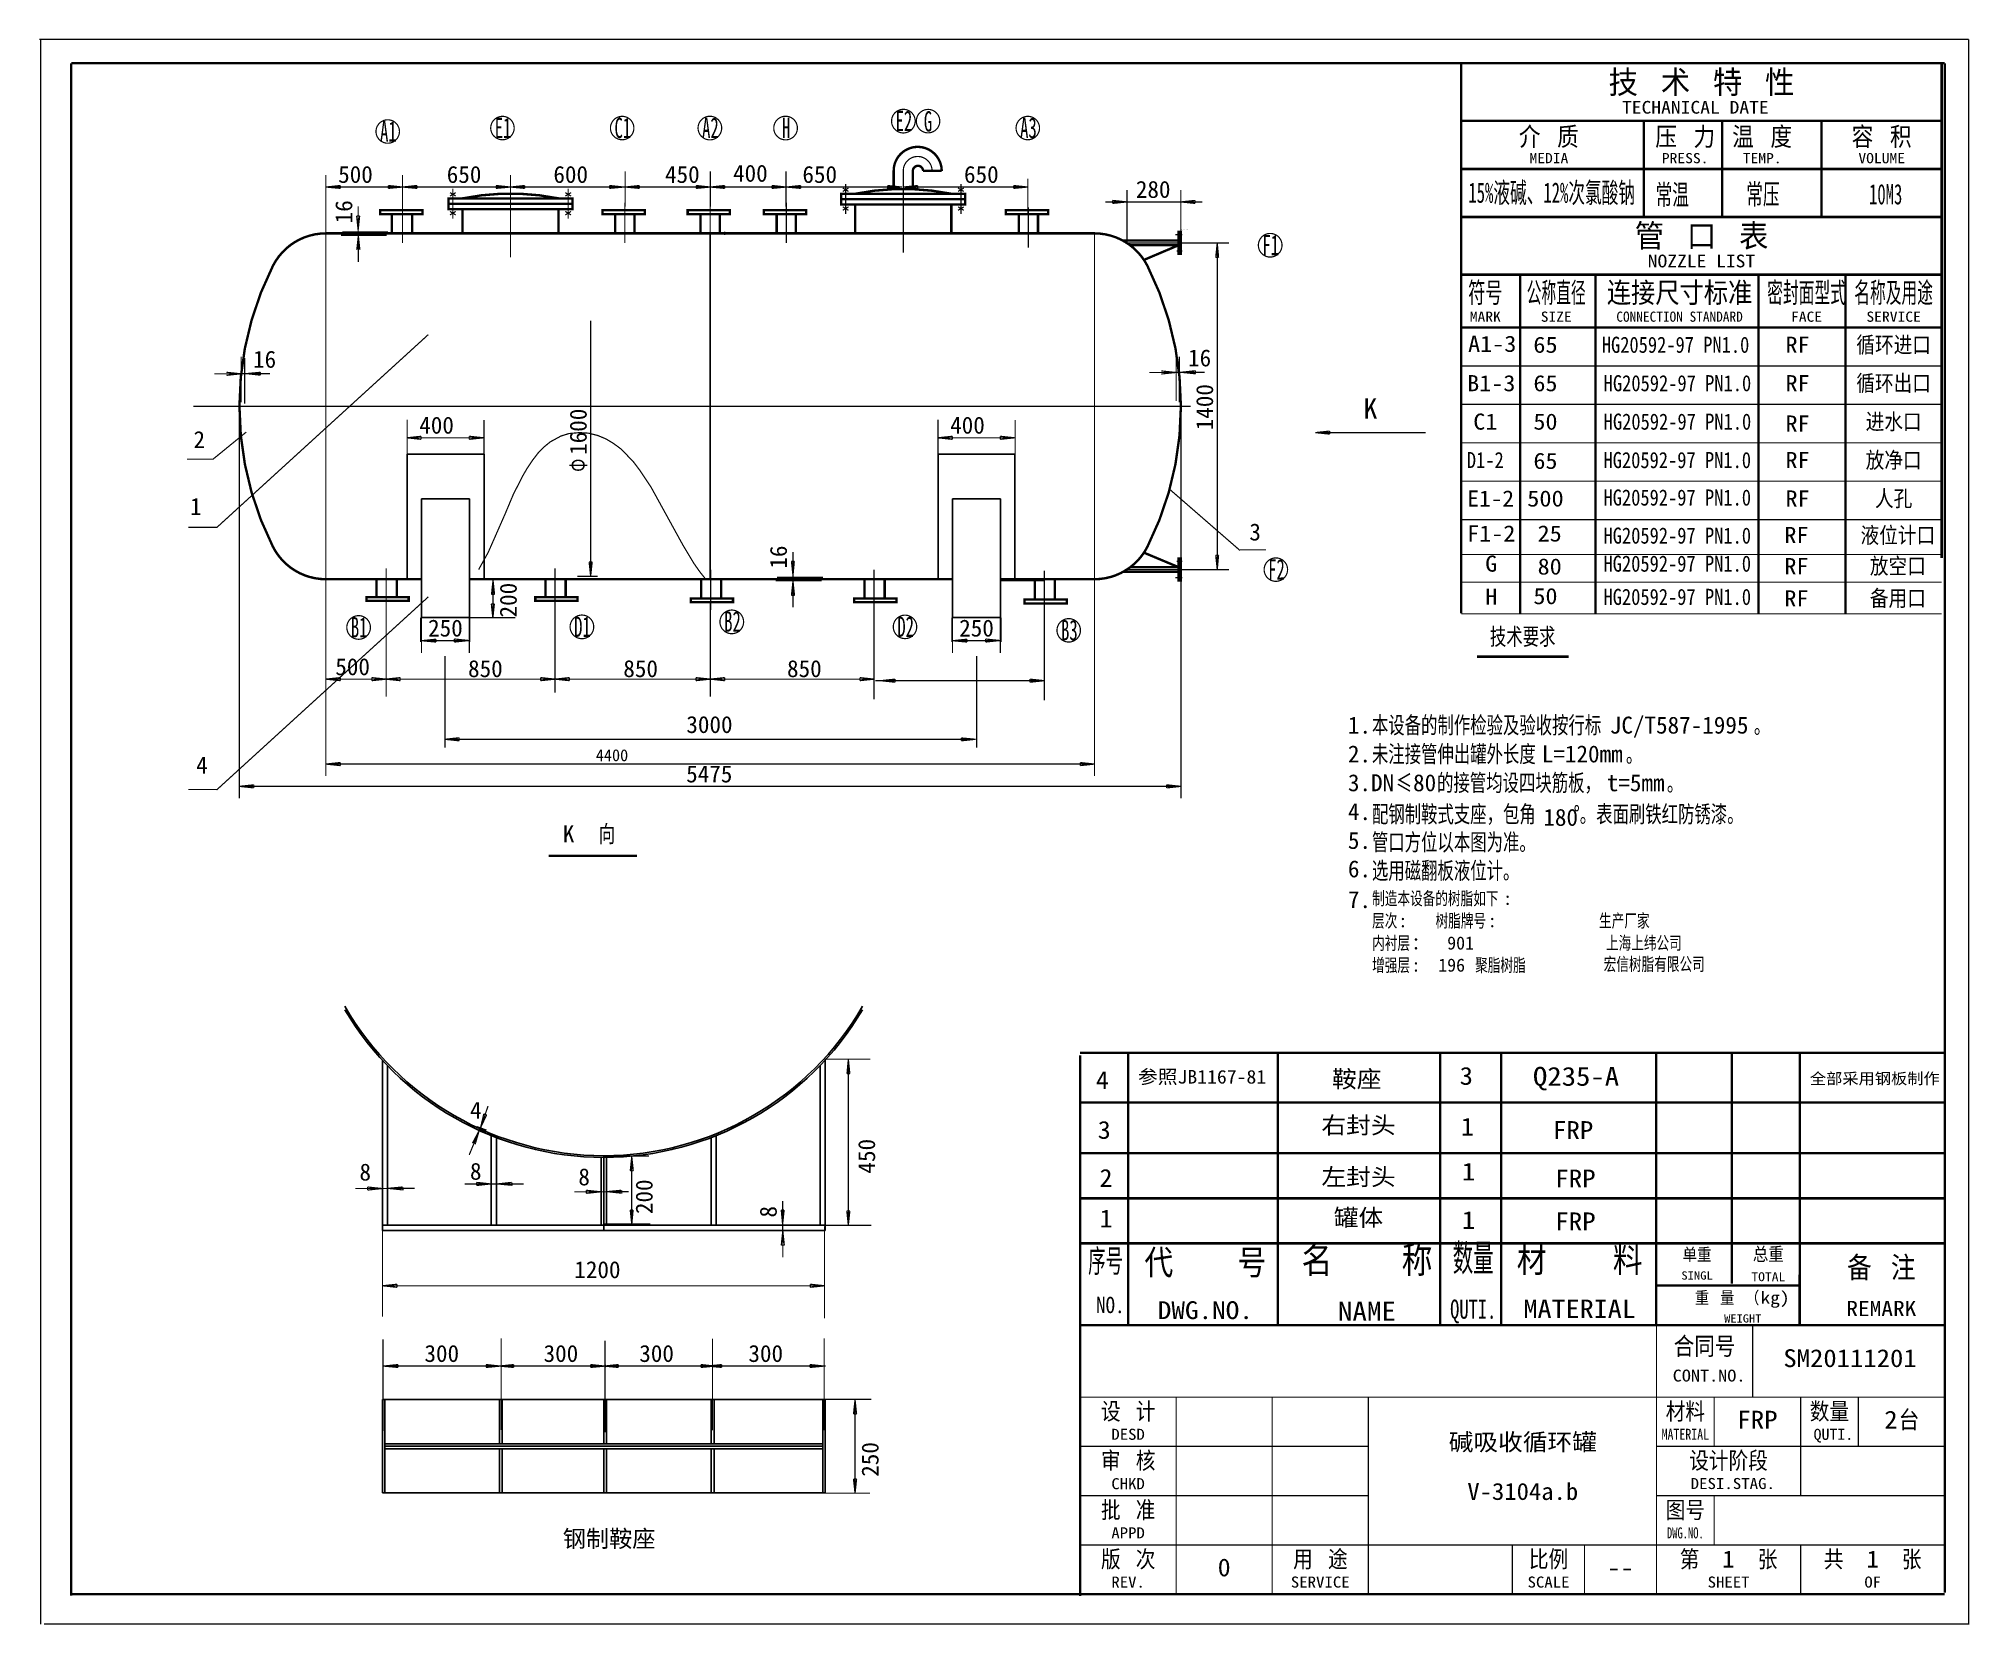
# Model space of a CAD drawing. Extents: x -13635094 to 43354, y -5454 to 6692.
# Drawn here: x 33306 to 43354, y -5454 to 2803 of the extents above.
import ezdxf
from ezdxf.enums import TextEntityAlignment as Align
from ezdxf.lldxf.tags import DXFTag

# ---------------------------------------------------------------- set-up
doc = ezdxf.new("R2010")
doc.units = 0
doc.linetypes.add('CONTINUOUS0', pattern=[0])
doc.linetypes.add('CONTINUOUS1', pattern=[0])
for name, color, linetype in [('001_THICK', 7, 'CONTINUOUS1'), ('002_THIN', 253, 'CONTINUOUS0'), ('003_THICK', 7, 'CONTINUOUS1'), ('004_THIN', 6, 'CONTINUOUS0'), ('008_CENTER0', 141, 'CENTER0'), ('015_TEXT', 7, 'CONTINUOUS0'), ('016_HEAD_LINE0', 253, 'CONTINUOUS0'), ('017_HEAD_LINE1', 7, 'CONTINUOUS1'), ('018_HEAD_TEXT0', 7, 'CONTINUOUS0'), ('019_HEAD_TEXT1', 6, 'CONTINUOUS0'), ('020_DIM_LINE0', 6, 'CONTINUOUS0'), ('023_DIM_TEXT', 140, 'CONTINUOUS0')]:
    doc.layers.add(name, color=color, linetype=linetype)
doc.styles.get("Standard").update_dxf_attribs({"font": '', "width": 1.4, "height": 2.7})
doc.styles.get('Standard').set_extended_font_data('NSimSun')
tags = doc.linetypes.add('CENTER0', pattern=[225, 156.25, -31.25, 6.25, -31.25]).pattern_tags.tags
tags[10:11] = [DXFTag(74, 4), DXFTag(75, 0), DXFTag(340, '0'), DXFTag(46, 1.0), DXFTag(50, 0.0), DXFTag(44, 0.0), DXFTag(45, 0.0)]
tags[8:9] = [DXFTag(74, 4), DXFTag(75, 0), DXFTag(340, '0'), DXFTag(46, 1.0), DXFTag(50, 0.0), DXFTag(44, 0.0), DXFTag(45, 0.0)]
tags[6:7] = [DXFTag(74, 4), DXFTag(75, 0), DXFTag(340, '0'), DXFTag(46, 1.0), DXFTag(50, 0.0), DXFTag(44, 0.0), DXFTag(45, 0.0)]
tags[4:5] = [DXFTag(74, 4), DXFTag(75, 0), DXFTag(340, '0'), DXFTag(46, 1.0), DXFTag(50, 0.0), DXFTag(44, 0.0), DXFTag(45, 0.0)]

# ---------------------------------------------------------------- blocks, each defined once
blk = doc.blocks.new('CCAD$3')
at = {"layer": '020_DIM_LINE0', "const_width": 6.25}
for points in [[(-112.5, 213.571876), (0, 213.571876)], [(-74.589142, 221.411511), (0, 213.571876)], [(-74.589142, 205.732241), (-74.589142, 221.411511)], [(0, 213.571876), (-74.589142, 205.732241)], [(0, 0), (0, 276.071876)], [(0, 213.571876), (140.070313, 213.571875)], [(140.070313, 213.571875), (280.140625, 213.571875)], [(280.140625, 0.000008), (280.140625, 276.071875)], [(354.729768, 221.41151), (280.140625, 213.571875)], [(280.140625, 213.571875), (354.729768, 205.73224)], [(392.640625, 213.571875), (280.140625, 213.571875)], [(354.729768, 205.73224), (354.729768, 221.41151)]]:
    blk.add_lwpolyline(points, dxfattribs=at)
at = {"layer": '023_DIM_TEXT'}
blk.add_text('280', height=88.38838, dxfattribs=at).set_placement((46.320312, 323.10391), align=Align.TOP_LEFT)
blk = doc.blocks.new('CCAD$13')
at = {"layer": '020_DIM_LINE0', "const_width": 6.25}
for points in [[(-573.65625, 0), (-499.067108, 7.839635)], [(0, 0), (-573.65625, 0)], [(-499.067108, -7.839635), (-573.65625, 0)], [(-499.067108, 7.839635), (-499.067108, -7.839635)]]:
    blk.add_lwpolyline(points, dxfattribs=at)
at = {"layer": '023_DIM_TEXT'}
blk.add_text('K', height=106.06605, dxfattribs=at).set_placement((-286.828125, 40.681981), align=Align.BOTTOM_CENTER)

msp = doc.modelspace()

# ---------------------------------------------------------------- linework, layer by layer
at = {"linetype": 'Continuous'}
for p, q in [((36801, -10), (36801, 1790)), ((35299, 409), (35299, -210)), ((35299, 409), (35549, 409)), ((35549, -210), (35549, 409)), ((38062, 409), (38062, -210)), ((38062, 409), (38312, 409)), ((38312, -210), (38312, 409)), ((38312, -16), (38540, -16)), ((35296, -211), (35296, -335)), ((35299, -210), (35549, -210)), ((35549, -211), (35549, -335)), ((38060, -211), (38060, -335)), ((38062, -210), (38312, -210)), ((38313, -211), (38313, -335)), ((35095, -2514), (35095, -3399)), ((35122, -2542), (35122, -3372)), ((37373, -2542), (37373, -3372)), ((37400, -2514), (37400, -3399)), ((35662, -2906), (35662, -3372)), ((36833, -2906), (36833, -3372)), ((35689, -2917), (35689, -3372)), ((36247, -3010), (36247, -3399)), ((36247, -3010), (36247, -3399)), ((36806, -2917), (36806, -3372)), ((36234, -3020), (36234, -3372)), ((36261, -3020), (36261, -3372)), ((35095, -3372), (37400, -3372)), ((35095, -3399), (37400, -3399)), ((35095, -4279), (37400, -4279)), ((35095, -4279), (35095, -4765)), ((35108, -4279), (35108, -4765)), ((35705, -4279), (35705, -4509)), ((35718, -4279), (35718, -4509)), ((36247, -4279), (36247, -4509)), ((36261, -4279), (36261, -4509)), ((36807, -4279), (36807, -4509)), ((36821, -4279), (36821, -4509)), ((37387, -4279), (37387, -4765)), ((37400, -4279), (37400, -4765)), ((35108, -4509), (37387, -4509)), ((35108, -4522), (37387, -4522)), ((35108, -4536), (37387, -4536)), ((35705, -4536), (35705, -4765)), ((35718, -4536), (35718, -4765)), ((36247, -4536), (36247, -4765)), ((36261, -4536), (36261, -4765)), ((36807, -4536), (36807, -4765)), ((36821, -4536), (36821, -4765)), ((35095, -4765), (37400, -4765))]:
    msp.add_line(p, q, dxfattribs=at)
for points in [[(35624, -10), (35624, 640), (35224, 640), (35224, -10), (35299, -10)], [(38312, -10), (38387, -10), (38387, 640), (37987, 640), (37987, -10), (38062, -10)], [(35549, -10), (35564, -10)]]:
    msp.add_lwpolyline(points, dxfattribs=at)
for radius, start, end in [(1556, 210, 330), (1565, 210.6108, 329.3892)]:
    msp.add_arc((36247, -1454), radius, start, end, dxfattribs=at)
at = {"layer": '001_THICK', "color": 7, "linetype": 'CONTINUOUS1', "const_width": 12.5}
for points in [[(37756, 2115), (37756, 2020)], [(37856, 2115), (37856, 2020)], [(35512, 1916), (35512, 1790)], [(36012, 1916), (36012, 1790)], [(37556, 1940), (37556, 1790)], [(38056, 1940), (38056, 1790)], [(35145, 1890), (35145, 1790)], [(35250, 1890), (35250, 1790)], [(36307, 1890), (36307, 1790)], [(36407, 1890), (36407, 1790)], [(36751, 1890), (36751, 1790)], [(36851, 1890), (36851, 1790)], [(37147, 1890), (37147, 1790)], [(37247, 1890), (37247, 1790)], [(38407, 1890), (38407, 1790)], [(38507, 1890), (38507, 1790)], [(39238, 1753), (38949, 1753)], [(39238, 1728), (38988, 1728)], [(35065, -103), (35065, -3)], [(35170, -103), (35170, -3)], [(35944, -103), (35944, -3)], [(36049, -103), (36049, -3)], [(39238, 28), (38949, 28)], [(39238, 53), (38988, 53)], [(36754, -110), (36754, -10)], [(36858, -110), (36858, -10)], [(37604, -110), (37604, -10)], [(37709, -110), (37709, -10)], [(38490, -116), (38490, -16)], [(38595, -116), (38595, -16)]]:
    msp.add_lwpolyline(points, dxfattribs=at)
for points in [[(38056, 1996, 0.1), (37556, 1996, 0.1)], [(36012, 1972, 0.1), (35512, 1972, 0.1)]]:
    msp.add_lwpolyline(points, format="xyb", dxfattribs=at)
at = {"layer": '002_THIN', "const_width": 6.25}
msp.add_lwpolyline([(35596, 40), (35621, 85), (35646, 130), (35734, 330), (35776, 430), (35824, 525), (35849, 568), (35876, 608), (35904, 645), (35936, 678), (35969, 705), (36006, 725), (36024, 735), (36066, 748), (36121, 753), (36169, 750), (36216, 738), (36259, 720), (36296, 698), (36334, 670), (36369, 635), (36404, 598), (36434, 558), (36464, 513), (36494, 468), (36604, 268), (36659, 168), (36716, 73), (36746, 30), (36778, -10)], dxfattribs=at)
at = {"layer": '003_THICK', "const_width": 12.5}
for points in [[(38006, 2115, 1), (37756, 2115, 1)], [(37909, 2115, 1), (37856, 2115, 1)], [(34801, 1790, 0.283042), (34525, 1620, 0.283042)], [(39077, 1620, 0.283042), (38801, 1790, 0.283042)], [(34525, 1620, 0.238095), (34525, 160, 0.238095)], [(39077, 160, 0.238095), (39077, 1620, 0.238095)], [(34525, 160, 0.283042), (34801, -10, 0.283042)], [(38801, -10, 0.283042), (39077, 160, 0.283042)]]:
    msp.add_lwpolyline(points, format="xyb", dxfattribs=at)
for points in [[(37909, 2115), (38006, 2115)], [(35304, 1910), (35084, 1910), (35084, 1890), (35304, 1890), (35304, 1910)], [(36084, 1972), (35439, 1972), (35439, 1944), (36084, 1944), (36084, 1972)], [(36084, 1944), (35439, 1944), (35439, 1916), (36084, 1916), (36084, 1944)], [(36461, 1910), (36241, 1910), (36241, 1890), (36461, 1890), (36461, 1910)], [(36904, 1910), (36684, 1910), (36684, 1890), (36904, 1890), (36904, 1910)], [(37300, 1910), (37080, 1910), (37080, 1890), (37300, 1890), (37300, 1910)], [(38128, 1996), (37483, 1996), (37483, 1968), (38128, 1968), (38128, 1996)], [(38128, 1968), (37483, 1968), (37483, 1940), (38128, 1940), (38128, 1968)], [(38560, 1910), (38340, 1910), (38340, 1890), (38560, 1890), (38560, 1910)], [(34801, 1790), (38457, 1790)], [(38351, 1790), (38801, 1790)], [(39238, 1728), (39059, 1652)], [(39250, 1683), (39250, 1798), (39238, 1798), (39238, 1683), (39250, 1683)], [(39238, 53), (39059, 128)], [(39250, 98), (39250, -17), (39238, -17), (39238, 98), (39250, 98)], [(34801, -10), (35299, -10)], [(34801, -10), (35299, -10)], [(35012, -123), (35232, -123), (35232, -103), (35012, -103), (35012, -123)], [(35549, -10), (35564, -10)], [(35549, -10), (35564, -10)], [(35549, -10), (38062, -10)], [(35624, -10), (38062, -10)], [(35891, -123), (36111, -123), (36111, -103), (35891, -103), (35891, -123)], [(38312, -10), (38801, -10)], [(38312, -10), (38801, -10)], [(36700, -130), (36920, -130), (36920, -110), (36700, -110), (36700, -130)], [(37551, -130), (37771, -130), (37771, -110), (37551, -110), (37551, -130)], [(38437, -136), (38657, -136), (38657, -116), (38437, -116), (38437, -136)], [(40791, -413), (41269, -413)], [(35960, -1449), (36421, -1449)]]:
    msp.add_lwpolyline(points, dxfattribs=at)
at = {"layer": '004_THIN', "const_width": 6.25}
for points in [[(37745, 2374, 1), (37868, 2374, 1), (37745, 2374, 1)], [(37874, 2374, 1), (37996, 2374, 1), (37874, 2374, 1)], [(35062, 2320, 1), (35184, 2320, 1), (35062, 2320, 1)], [(35659, 2338, 1), (35781, 2338, 1), (35659, 2338, 1)], [(36282, 2338, 1), (36404, 2338, 1), (36282, 2338, 1)], [(36738, 2338, 1), (36861, 2338, 1), (36738, 2338, 1)], [(37132, 2338, 1), (37255, 2338, 1), (37132, 2338, 1)], [(38393, 2338, 1), (38515, 2338, 1), (38393, 2338, 1)], [(39654, 1728, 1), (39777, 1728, 1), (39654, 1728, 1)], [(39684, 40, 1), (39806, 40, 1), (39684, 40, 1)], [(34910, -261, 1), (35033, -261, 1), (34910, -261, 1)], [(36072, -258, 1), (36195, -258, 1), (36072, -258, 1)], [(36852, -232, 1), (36975, -232, 1), (36852, -232, 1)], [(37754, -258, 1), (37876, -258, 1), (37754, -258, 1)], [(38606, -276, 1), (38728, -276, 1), (38606, -276, 1)]]:
    msp.add_lwpolyline(points, format="xyb", dxfattribs=at)
for points in [[(37521, 2026), (37491, 2008)], [(37521, 2008), (37491, 2026)], [(38121, 2026), (38091, 2008)], [(38121, 2008), (38091, 2026)], [(35477, 1984), (35447, 2002)], [(35477, 2002), (35447, 1984)], [(36077, 1984), (36047, 2002)], [(36077, 2002), (36047, 1984)], [(37521, 1910), (37491, 1928)], [(37521, 1928), (37491, 1910)], [(38121, 1910), (38091, 1928)], [(38121, 1928), (38091, 1910)], [(35477, 1904), (35447, 1886)], [(35477, 1886), (35447, 1904)], [(36077, 1904), (36047, 1886)], [(36077, 1886), (36047, 1904)]]:
    msp.add_lwpolyline(points, dxfattribs=at)
at = {"layer": '008_CENTER0', "const_width": 6.25}
msp.add_lwpolyline([(37956, 2115, 1), (37806, 2115, 1)], format="xyb", dxfattribs=at)
for points in [[(37806, 2115), (37806, 1965)], [(35462, 2022), (35462, 1866)], [(35762, 2091), (35762, 1941)], [(35762, 2032), (35762, 1716)], [(35762, 2026), (35762, 1666)], [(36062, 2022), (36062, 1866)], [(37506, 2046), (37506, 1890)], [(37806, 2056), (37806, 1740)], [(37806, 2050), (37806, 1690)], [(38106, 2046), (38106, 1890)], [(35200, 1950), (35200, 1740)], [(35762, 1950), (35762, 1740)], [(36357, 1950), (36357, 1740)], [(36801, 1950), (36801, 1740)], [(37197, 1950), (37197, 1740)], [(38457, 1925), (38457, 1715)], [(34801, -10), (34801, 1790)], [(38801, 1790), (38801, -10)], [(39264, 1740), (38960, 1740)], [(39269, 1740), (38960, 1740)], [(39259, 1783), (39221, 1783)], [(39259, 1698), (39229, 1698)], [(34111, 890), (38801, 890)], [(39301, 890), (38751, 890)], [(35115, -163), (35115, 47)], [(35994, -163), (35994, 47)], [(36804, -170), (36804, 40)], [(37654, -170), (37654, 40)], [(38540, -176), (38540, 34)], [(39264, 40), (38960, 40)], [(39269, 40), (38960, 40)], [(39259, -2), (39221, -2)], [(39259, 83), (39229, 83)]]:
    msp.add_lwpolyline(points, dxfattribs=at)
at = {"layer": '016_HEAD_LINE0', "const_width": 6.25}
for points in [[(43351, 2800), (33309, 2800)], [(33317, 2800), (33317, -5449)], [(43351, -5451), (43351, 2800)], [(40710, 2675), (40710, 100)], [(43210, 2675), (40710, 2675)], [(43210, 100), (43210, 2675)], [(40710, 2175), (40710, 2200)], [(34232, 258), (35334, 1263)], [(40710, 1100), (43210, 1100)], [(40710, 900), (43210, 900)], [(34213, 614), (34387, 756)], [(40710, 700), (43210, 700)], [(40710, 700), (43210, 700)], [(34079, 615), (34213, 615)], [(40710, 500), (43210, 500)], [(39558, 140), (39190, 460)], [(40710, 300), (43210, 300)], [(34086, 260), (34233, 260)], [(39559, 143), (39694, 143)], [(40710, 119), (43210, 119)], [(34232, -1107), (35334, -102)], [(40710, -25), (43210, -25)], [(40710, -190), (43210, -190)], [(34086, -1104), (34233, -1104)], [(41726, -3892), (41726, -5292)], [(42226, -3892), (42226, -4267)], [(39226, -4267), (38726, -4267)], [(39226, -4267), (39226, -5292)], [(39226, -4267), (43226, -4267)], [(39726, -4267), (39726, -5292)], [(40226, -4267), (40226, -5292)], [(42026, -4267), (42026, -4523)], [(42476, -4267), (42476, -4523)], [(42776, -4267), (42776, -4523)], [(38726, -4523), (40226, -4523)], [(41726, -4523), (43226, -4523)], [(42226, -4523), (42351, -4523)], [(42476, -4523), (42476, -4779)], [(38726, -4779), (40226, -4779)], [(41726, -4779), (43226, -4779)], [(42026, -4779), (42026, -5036)], [(38726, -5036), (43226, -5036)], [(40976, -5036), (40976, -5292)], [(41351, -5036), (41351, -5292)], [(42476, -5036), (42476, -5292)], [(33334, -5447), (43351, -5447)]]:
    msp.add_lwpolyline(points, dxfattribs=at)
at = {"layer": '017_HEAD_LINE1', "const_width": 12.5}
for points in [[(33476, 2675), (33476, -5299)], [(43226, 2675), (33476, 2675)], [(40710, 2675), (40710, -188)], [(43210, 2675), (40710, 2675)], [(43210, 2675), (43210, 100)], [(43226, -5284), (43226, 2675)], [(43210, 2375), (40710, 2375)], [(41423, 2375), (41423, 2375)], [(41660, 2375), (41660, 1875)], [(42067, 2375), (42067, 1875)], [(42585, 2375), (42585, 1875)], [(43210, 2125), (40710, 2125)], [(43210, 1875), (40710, 1875)], [(41348, 1875), (41348, 1875)], [(41348, 1875), (41348, 1875)], [(41973, 1875), (41973, 1875)], [(43210, 1575), (40710, 1575)], [(41016, 1575), (41016, 100)], [(41016, 1575), (41016, -188)], [(41409, 1575), (41409, 100)], [(41409, 1575), (41409, -188)], [(41960, 1575), (41960, 1575)], [(41960, 1575), (41960, 1575)], [(42257, 1575), (42257, 100)], [(42257, 1575), (42257, -188)], [(42710, 1575), (42710, 100)], [(42710, 1575), (42710, -188)], [(43210, 1300), (40710, 1300)], [(43226, -2475), (38726, -2475)], [(38726, -2487), (38726, -5301)], [(38976, -2468), (38976, -3894)], [(39755, -2468), (39755, -3894)], [(40600, -2468), (40600, -3894)], [(40917, -2468), (40917, -3894)], [(41724, -2468), (41724, -3894)], [(42118, -2468), (42118, -3676)], [(42472, -2468), (42471, -3894)], [(43226, -2733), (38726, -2733)], [(43226, -2997), (38726, -2997)], [(43226, -3232), (38726, -3232)], [(43226, -3466), (38726, -3466)], [(42476, -3685), (41724, -3685)], [(43226, -3892), (38726, -3892)], [(33476, -5292), (43226, -5292)]]:
    msp.add_lwpolyline(points, dxfattribs=at)
at = {"layer": '020_DIM_LINE0', "const_width": 6.25}
for points in [[(36359, 1928), (36359, 2112)], [(36802, 1928), (36802, 2112)], [(37196, 1928), (37196, 2112)], [(34801, 1781), (34801, 2094)], [(34876, 2039), (34801, 2031)], [(34801, 2031), (35200, 2031)], [(34801, 2031), (34876, 2024)], [(34876, 2024), (34876, 2039)], [(35200, 2031), (34887, 2031)], [(35126, 2039), (35200, 2031)], [(35126, 2024), (35126, 2039)], [(35200, 2031), (35126, 2024)], [(35200, 1910), (35200, 2094)], [(35275, 2039), (35200, 2031)], [(35200, 2031), (35762, 2031)], [(35200, 2031), (35275, 2024)], [(35275, 2024), (35275, 2039)], [(35687, 2039), (35762, 2031)], [(35687, 2024), (35687, 2039)], [(35762, 2031), (35687, 2024)], [(35762, 1968), (35762, 2094)], [(35762, 1944), (35762, 2070)], [(35836, 2039), (35762, 2031)], [(35762, 2031), (35836, 2024)], [(36352, 2031), (35762, 2031)], [(35836, 2024), (35836, 2039)], [(36038, 2031), (36352, 2031)], [(36277, 2024), (36277, 2039)], [(36277, 2039), (36352, 2031)], [(36352, 2031), (36277, 2024)], [(36888, 2031), (36298, 2031)], [(36433, 2039), (36359, 2031)], [(36359, 2031), (36433, 2024)], [(36433, 2024), (36433, 2039)], [(36575, 2031), (37485, 2031)], [(36728, 2039), (36802, 2031)], [(36728, 2024), (36728, 2039)], [(36802, 2031), (36728, 2024)], [(36877, 2039), (36802, 2031)], [(36802, 2031), (36877, 2024)], [(36877, 2024), (36877, 2039)], [(37123, 2039), (37197, 2031)], [(37123, 2024), (37123, 2039)], [(37197, 2031), (37123, 2024)], [(37272, 2039), (37198, 2031)], [(37198, 2031), (37272, 2024)], [(37272, 2024), (37272, 2039)], [(37485, 2031), (37799, 2031)], [(37724, 2039), (37799, 2031)], [(37724, 2024), (37724, 2039)], [(37799, 2031), (37724, 2024)], [(37806, 1968), (37806, 2094)], [(37881, 2039), (37806, 2031)], [(37806, 2031), (37881, 2023)], [(37812, 2031), (38454, 2031)], [(37881, 2023), (37881, 2039)], [(38380, 2024), (38380, 2039)], [(38380, 2039), (38454, 2031)], [(38454, 2031), (38380, 2024)], [(38454, 1891), (38454, 2075)], [(34969, 1930), (34969, 1775)], [(34969, 1807), (34961, 1881)], [(34961, 1881), (34977, 1881)], [(34977, 1881), (34969, 1807)], [(34880, 1780), (35118, 1780)], [(34887, 1798), (35125, 1798)], [(34970, 1778), (34962, 1704)], [(34970, 1778), (34970, 1641)], [(34978, 1704), (34970, 1778)], [(36876, 1782), (36876, 1798)], [(39264, 1740), (39502, 1740)], [(39440, 1740), (39432, 1665)], [(39440, 1740), (39440, 890)], [(39447, 1665), (39440, 1740)], [(39432, 1665), (39447, 1665)], [(36179, 890), (36179, 1336)], [(34360, 1149), (34360, 910)], [(34378, 1142), (34378, 903)], [(39226, 1156), (39226, 918)], [(39243, 1149), (39243, 911)], [(34358, 1059), (34221, 1059)], [(34358, 1059), (34284, 1067)], [(34284, 1051), (34358, 1059)], [(34510, 1060), (34355, 1060)], [(34387, 1060), (34461, 1067)], [(34461, 1052), (34387, 1060)], [(34461, 1067), (34461, 1052)], [(39224, 1066), (39086, 1066)], [(39224, 1066), (39149, 1074)], [(39149, 1058), (39224, 1066)], [(39375, 1067), (39221, 1067)], [(39252, 1067), (39327, 1075)], [(39327, 1059), (39252, 1067)], [(39327, 1075), (39327, 1059)], [(34351, 890), (34817, 890)], [(34351, 890), (34351, -864)], [(34351, 873), (34351, -1151)], [(35224, 636), (35224, 820)], [(35624, 634), (35624, 818)], [(36179, 5), (36179, 898)], [(37987, 636), (37987, 820)], [(38388, 634), (38388, 818)], [(39251, 873), (39251, -1151)], [(39440, 890), (39440, 40)], [(35297, 734), (35223, 726)], [(35223, 726), (35622, 726)], [(35223, 726), (35297, 718)], [(35297, 718), (35297, 734)], [(35622, 726), (35309, 726)], [(35547, 734), (35622, 726)], [(35547, 718), (35547, 734)], [(35622, 726), (35547, 718)], [(38061, 734), (37986, 726)], [(37986, 726), (38385, 726)], [(37986, 726), (38061, 718)], [(38061, 718), (38061, 734)], [(38385, 726), (38072, 726)], [(38311, 734), (38385, 726)], [(38311, 718), (38311, 734)], [(38385, 726), (38311, 718)], [(37232, 132), (37232, -22)], [(39440, 40), (39432, 115)], [(39432, 115), (39447, 115)], [(39447, 115), (39440, 40)], [(36109, 5), (36216, 5)], [(36171, 80), (36179, 5)], [(36187, 80), (36171, 80)], [(36179, 5), (36187, 80)], [(37149, 0), (37388, 0)], [(37232, 9), (37224, 83)], [(37224, 83), (37239, 83)], [(37239, 83), (37232, 9)], [(39269, 40), (39502, 40)], [(34801, -10), (34801, -1034)], [(35546, -11), (35784, -11)], [(35671, -15), (35663, -89)], [(35663, -89), (35679, -89)], [(35671, -15), (35671, -206)], [(35679, -89), (35671, -15)], [(37142, -17), (37381, -17)], [(37232, -20), (37224, -94)], [(37224, -94), (37240, -94)], [(37232, -20), (37232, -157)], [(37240, -94), (37232, -20)], [(38801, -10), (38801, -1034)], [(35115, -123), (35115, -621)], [(35670, -213), (35662, -138)], [(35662, -138), (35678, -138)], [(35678, -138), (35670, -213)], [(35994, -123), (35994, -600)], [(36802, -130), (36802, -621)], [(37654, -130), (37654, -635)], [(38540, -136), (38540, -641)], [(35299, -394), (35299, -210)], [(35548, -394), (35548, -210)], [(35548, -210), (35787, -210)], [(38062, -394), (38062, -210)], [(38311, -394), (38311, -210)], [(35374, -322), (35299, -330)], [(35299, -330), (35541, -330)], [(35299, -330), (35374, -337)], [(35374, -337), (35374, -322)], [(35546, -330), (35385, -330)], [(35470, -321), (35545, -329)], [(35470, -337), (35470, -321)], [(35545, -329), (35470, -337)], [(38138, -322), (38063, -330)], [(38063, -330), (38305, -330)], [(38063, -330), (38138, -337)], [(38138, -337), (38138, -322)], [(38309, -330), (38149, -330)], [(38234, -321), (38308, -329)], [(38234, -337), (38234, -321)], [(38308, -329), (38234, -337)], [(35421, -409), (35421, -887)], [(38188, -409), (38188, -887)], [(34876, -522), (34801, -530)], [(34801, -530), (34876, -538)], [(34801, -530), (35115, -530)], [(35115, -530), (34802, -530)], [(34876, -538), (34876, -522)], [(35040, -538), (35040, -522)], [(35040, -522), (35115, -530)], [(35115, -530), (35040, -538)], [(35188, -522), (35113, -530)], [(35113, -530), (35188, -538)], [(35113, -530), (35994, -530)], [(35188, -538), (35188, -522)], [(35919, -522), (35994, -530)], [(35919, -538), (35919, -522)], [(35994, -530), (35919, -538)], [(35921, -530), (36802, -530)], [(36068, -522), (35994, -530)], [(35994, -530), (36068, -538)], [(36068, -538), (36068, -522)], [(36727, -538), (36727, -522)], [(36727, -522), (36802, -530)], [(36802, -530), (36727, -538)], [(36773, -530), (37654, -530)], [(36876, -522), (36802, -530)], [(36802, -530), (36876, -538)], [(36802, -530), (36876, -538)], [(36876, -538), (36876, -522)], [(36876, -538), (36876, -522)], [(37580, -522), (37654, -530)], [(37580, -538), (37580, -522)], [(37654, -530), (37580, -538)], [(37660, -538), (38540, -538)], [(37763, -530), (37688, -538)], [(37688, -538), (37763, -546)], [(37688, -538), (37763, -546)], [(37763, -546), (37763, -530)], [(37763, -546), (37763, -530)], [(38466, -546), (38466, -530)], [(38466, -530), (38540, -538)], [(38540, -538), (38466, -546)], [(35495, -835), (35420, -843)], [(35420, -843), (36811, -843)], [(35420, -843), (35495, -851)], [(35495, -851), (35495, -835)], [(38183, -843), (36801, -843)], [(38183, -843), (38108, -836)], [(38108, -836), (38108, -851)], [(38108, -851), (38183, -843)], [(34801, -972), (34876, -964)], [(36801, -972), (34801, -972)], [(34876, -980), (34801, -972)], [(34876, -964), (34876, -980)], [(38801, -972), (36801, -972)], [(38801, -972), (38727, -964)], [(38727, -964), (38727, -980)], [(38727, -980), (38801, -972)], [(34426, -1080), (34351, -1088)], [(34351, -1088), (36801, -1088)], [(34351, -1088), (34426, -1096)], [(34426, -1096), (34426, -1080)], [(36801, -1088), (39251, -1088)], [(39177, -1080), (39251, -1088)], [(39177, -1096), (39177, -1080)], [(39251, -1088), (39177, -1096)], [(37396, -2508), (37635, -2508)], [(37520, -2508), (37513, -2583)], [(37520, -2508), (37520, -3358)], [(37528, -2583), (37520, -2508)], [(37513, -2583), (37528, -2583)], [(35606, -2865), (35623, -2792)], [(35638, -2797), (35606, -2865)], [(35645, -2752), (35607, -2863)], [(35623, -2792), (35637, -2798)], [(35606, -2863), (35547, -3006)], [(35599, -2879), (35564, -2945)], [(35578, -2951), (35599, -2879)], [(35633, -2890), (35582, -2870)], [(35637, -2877), (35585, -2858)], [(35095, -3015), (35095, -3351)], [(35123, -3015), (35123, -3351)], [(35564, -2938), (35578, -2944)], [(35663, -2992), (35663, -3327)], [(35691, -2992), (35691, -3327)], [(36244, -3012), (36482, -3012)], [(36393, -3015), (36385, -3089)], [(36393, -3015), (36393, -3365)], [(36401, -3089), (36393, -3015)], [(36385, -3089), (36401, -3089)], [(35126, -3181), (34955, -3181)], [(35093, -3181), (35018, -3173)], [(35018, -3173), (35018, -3189)], [(35018, -3189), (35093, -3181)], [(35200, -3173), (35125, -3180)], [(35125, -3180), (35263, -3180)], [(35125, -3180), (35200, -3188)], [(35202, -3190), (35202, -3174)], [(35693, -3157), (35523, -3157)], [(35660, -3157), (35586, -3149)], [(35586, -3149), (35586, -3165)], [(35586, -3165), (35660, -3157)], [(35768, -3149), (35693, -3157)], [(35693, -3157), (35830, -3157)], [(35693, -3157), (35768, -3164)], [(35770, -3166), (35770, -3150)], [(36264, -3198), (36094, -3198)], [(36231, -3198), (36157, -3190)], [(36157, -3190), (36157, -3206)], [(36157, -3206), (36231, -3198)], [(36234, -3123), (36234, -3297)], [(36262, -3121), (36262, -3297)], [(36338, -3190), (36264, -3197)], [(36264, -3197), (36377, -3197)], [(36264, -3197), (36338, -3205)], [(36341, -3207), (36341, -3191)], [(36393, -3368), (36385, -3293)], [(36385, -3293), (36400, -3293)], [(36400, -3293), (36393, -3368)], [(37178, -3368), (37171, -3293)], [(37171, -3293), (37186, -3293)], [(37178, -3245), (37178, -3399)], [(37186, -3293), (37178, -3368)], [(37520, -3372), (37512, -3297)], [(37512, -3297), (37528, -3297)], [(37528, -3297), (37520, -3372)], [(35096, -3370), (35096, -3847)], [(36251, -3366), (36490, -3366)], [(37089, -3400), (37327, -3400)], [(37096, -3372), (37334, -3372)], [(37179, -3401), (37171, -3476)], [(37179, -3401), (37179, -3539)], [(37187, -3476), (37179, -3401)], [(37396, -3378), (37396, -3856)], [(37401, -3372), (37640, -3372)], [(37171, -3476), (37187, -3476)], [(35171, -3679), (35096, -3687)], [(35096, -3687), (35171, -3695)], [(35096, -3687), (37392, -3687)], [(35171, -3695), (35171, -3679)], [(37322, -3679), (37397, -3687)], [(37322, -3695), (37322, -3679)], [(37397, -3687), (37322, -3695)], [(35098, -3965), (35098, -4442)], [(35713, -3961), (35713, -4438)], [(36254, -3972), (36254, -4449)], [(36813, -3962), (36813, -4439)], [(37394, -3961), (37394, -4439)], [(35176, -4097), (35101, -4105)], [(35101, -4105), (35176, -4112)], [(35101, -4105), (35415, -4105)], [(35716, -4105), (35102, -4105)], [(35176, -4112), (35176, -4097)], [(35635, -4112), (35635, -4097)], [(35635, -4097), (35710, -4105)], [(35710, -4105), (35635, -4112)], [(35778, -4097), (35703, -4105)], [(35703, -4105), (35778, -4112)], [(35703, -4105), (36017, -4105)], [(36318, -4105), (35704, -4105)], [(35778, -4112), (35778, -4097)], [(36178, -4112), (36178, -4097)], [(36179, -4097), (36254, -4105)], [(36254, -4105), (36179, -4112)], [(36219, -4105), (36533, -4105)], [(36833, -4105), (36219, -4105)], [(36323, -4097), (36248, -4105)], [(36248, -4105), (36323, -4112)], [(36255, -4112), (36255, -4097)], [(36323, -4112), (36323, -4097)], [(36753, -4112), (36753, -4097)], [(36753, -4097), (36827, -4105)], [(36827, -4105), (36753, -4112)], [(36861, -4097), (36787, -4105)], [(36787, -4105), (36861, -4112)], [(36787, -4105), (37101, -4105)], [(37402, -4105), (36787, -4105)], [(36861, -4112), (36861, -4097)], [(37321, -4112), (37321, -4097)], [(37321, -4097), (37395, -4105)], [(37395, -4105), (37321, -4112)], [(37401, -4278), (37640, -4278)], [(37555, -4280), (37547, -4354)], [(37555, -4280), (37555, -4766)], [(37563, -4354), (37555, -4280)], [(37547, -4354), (37563, -4354)], [(37555, -4768), (37547, -4693)], [(37548, -4693), (37563, -4693)], [(37563, -4693), (37555, -4768)], [(37394, -4766), (37632, -4766)]]:
    msp.add_lwpolyline(points, dxfattribs=at)

# ---------------------------------------------------------------- block references
for name, p in [('CCAD$3', (38970, 1740)), ('CCAD$13', (40524, 753))]:
    msp.add_blockref(name, p)

# ---------------------------------------------------------------- texts
at = {"linetype": 'Continuous', "insert": (39252, 1810), "char_height": 2.7, "width": 37.54, "attachment_point": 1}
msp.add_mtext('97.ggfang.com/', dxfattribs=at)
at = {"layer": '015_TEXT'}
for s, height, width, p in [('E2', 106.1, 0.6, (37766, 2428)), ('G', 106, 0.6, (37913, 2426)), ('A1', 106.1, 0.6, (35083, 2374)), ('E1', 106.1, 0.6, (35680, 2392)), ('C1', 106.1, 0.6, (36303, 2392)), ('A2', 106.1, 0.6, (36759, 2392)), ('H', 106, 0.6, (37175, 2392)), ('A3', 106.1, 0.6, (38414, 2392)), ('15%液碱、12%次氯酸钠', 106.07, 0.6, (40747, 2055)), ('常温', 106.1, 0.6, (41721, 2044)), ('常压', 106.1, 0.6, (42193, 2047)), ('10M3', 106.1, 0.6, (42832, 2047)), ('F1', 106.1, 0.6, (39675, 1782)), ('F2', 106.1, 0.6, (39705, 94)), ('B2', 106.1, 0.6, (36874, -177)), ('B1', 106.1, 0.6, (34931, -207)), ('D1', 106.1, 0.6, (36093, -204)), ('D2', 106.1, 0.6, (37775, -204)), ('B3', 106.1, 0.6, (38627, -222)), ('技术要求', 88.4, 0.707, (40859, -264)), ('本设备的制作检验及验收按行标', 88.39, 0.707, (40245, -725)), ('。', 88.4, 0.707, (42233, -725)), ('未注接管伸出罐外长度', 88.4, 0.707, (40245, -875)), ('。', 88.4, 0.707, (41567, -875)), ('≤', 88.4, 0.707, (40370, -1025)), ('的接管均设四块筋板，', 88.4, 0.707, (40584, -1025)), ('。', 88.4, 0.707, (41780, -1025)), ('配钢制鞍式支座，包角', 88.4, 0.707, (40245, -1188)), ('°。表面刷铁红防锈漆。', 88.39, 0.707, (41295, -1188)), ('向', 88.4, 0.707, (36221, -1291)), ('管口方位以本图为准。', 88.4, 0.707, (40245, -1334)), ('选用磁翻板液位计。', 88.4, 0.707, (40245, -1482)), ('制造本设备的树脂如下', 68.2, 0.707, (40246, -1637)), ('层次', 68.2, 0.707, (40246, -1753)), ('树脂牌号', 68.2, 0.707, (40576, -1753)), ('生产厂家', 68.2, 0.707, (41427, -1753)), ('内衬层', 68.2, 0.707, (40246, -1869)), ('上海上纬公司', 68.2, 0.707, (41463, -1869)), ('增强层', 68.2, 0.707, (40246, -1984)), ('聚脂树脂', 68.2, 0.707, (40782, -1984)), ('宏信树脂有限公司', 68.2, 0.707, (41451, -1979))]:
    msp.add_text(s, height=height, dxfattribs=dict(at, width=width)).set_placement(p, align=Align.TOP_LEFT)
for s, height, p in [('2', 88.4, (34112, 761)), ('1', 88.4, (34094, 413)), ('3', 88.4, (39607, 280)), ('1.', 88.4, (40120, -725)), ('JC/T587-1995', 88.39, (41483, -725)), ('2.', 88.4, (40120, -875)), ('L=120mm', 88.4, (41129, -875)), ('4', 88.4, (34126, -933)), ('3.DN', 88.4, (40120, -1025)), ('80', 88.4, (40459, -1025)), ('t=5mm', 88.4, (41467, -1025)), ('4.', 88.4, (40120, -1175)), ('K  ', 88.4, (36034, -1291)), ('180', 88.4, (41137, -1205)), ('5.', 88.4, (40120, -1325)), ('6.', 88.4, (40120, -1473)), ('7.', 88.4, (40120, -1633)), (':', 68.2, (40928, -1637)), (':   ', 68.2, (40383, -1753)), (':           ', 68.19, (40848, -1753)), ('：  901', 68.2, (40451, -1869)), (':  196', 68.2, (40451, -1984)), ('钢制鞍座', 88.4, (36034, -4959))]:
    msp.add_text(s, height=height, dxfattribs=at).set_placement(p, align=Align.TOP_LEFT)
at = {"layer": '018_HEAD_TEXT0'}
for s, height, width, p in [('技', 119, 0.942, (41553, 2482)), ('术', 119, 0.942, (41825, 2482)), ('特', 119, 0.942, (42096, 2482)), ('性', 119, 0.942, (42367, 2482)), ('TECHANICAL DATE', 66.29, 1.129, (41928, 2393)), ('介', 97.2, 0.848, (41066, 2216)), ('质', 97.2, 0.848, (41265, 2216)), ('压', 97.2, 0.848, (41776, 2216)), ('力', 97.2, 0.848, (41975, 2216)), ('温', 97.2, 0.848, (42176, 2216)), ('度', 97.2, 0.848, (42375, 2216)), ('容', 97.2, 0.848, (42798, 2216)), ('积', 97.2, 0.848, (42997, 2216)), ('MEDIA', 53, 1.12, (41166, 2139)), ('PRESS.', 53, 1.122, (41875, 2139)), ('TEMP.', 53, 1.12, (42276, 2139)), ('VOLUME', 53, 1.122, (42898, 2139)), ('管', 119, 0.942, (41689, 1682)), ('口', 119, 0.942, (41960, 1682)), ('表', 119, 0.942, (42232, 1682)), ('NOZZLE LIST', 66.29, 1.127, (41960, 1593)), ('符号', 106.1, 0.615, (40835, 1397)), ('公称直径', 106.1, 0.53, (41204, 1397)), ('连接尺寸标准', 106.1, 0.872, (41846, 1397)), ('密封面型式', 106.1, 0.566, (42507, 1397)), ('名称及用途', 106.1, 0.566, (42960, 1397)), ('MARK', 53, 1.117, (40835, 1314)), ('SIZE', 53, 1.117, (41204, 1314)), ('  CONNECTION STANDARD  ', 53.03, 0.96, (41846, 1314)), ('FACE', 53, 1.117, (42507, 1314)), ('SERVICE', 53, 1.124, (42960, 1314)), ('序号', 119, 0.559, (38859, -3653)), ('代', 130, 0.847, (39136, -3669)), ('号', 130, 0.847, (39620, -3669)), ('名', 139, 0.847, (39959, -3663)), ('称', 139, 0.847, (40480, -3663)), ('数量', 139.3, 0.559, (40772, -3653)), ('材', 134, 0.847, (41076, -3657)), ('料', 134, 0.847, (41576, -3657)), ('单重', 64.7, 0.848, (41937, -3576)), ('总重', 69.7, 0.848, (42308, -3578)), ('SINGL', 43.1, 1.117, (41937, -3668)), ('TOTAL', 46.4, 1.117, (42308, -3677)), ('备', 111, 0.847, (42782, -3680)), ('注', 111, 0.847, (43010, -3680)), ('重', 63.7, 0.848, (41963, -3800)), ('量', 63.7, 0.848, (42094, -3800)), ('（', 63.7, 0.848, (42224, -3800)), ('kg)', 63.7, 1.167, (42343, -3800)), (' NO.', 85, 0.85, (38859, -3855)), ('DWG.NO.', 92.5, 1.124, (39378, -3888)), ('NAME', 99.5, 1.117, (40219, -3899)), ('QUTI.', 99.5, 0.71, (40772, -3888)), ('MATERIAL', 95.5, 1.125, (41326, -3883)), ('REMARK', 79.6, 1.122, (42896, -3869)), ('WEIGHT', 42.5, 1.119, (42175, -3891)), ('合同号', 92.8, 0.847, (41976, -4075)), (' CONT.NO.', 61.9, 1.124, (41976, -4204)), ('设', 88.4, 0.848, (38886, -4411)), ('计', 88.4, 0.848, (39067, -4411)), ('材料', 88.4, 0.848, (41876, -4411)), ('数量', 88.4, 0.848, (42626, -4411)), ('DESD', 57.5, 1.113, (38976, -4506)), ('MATERIAL', 57.5, 0.79, (41876, -4506)), (' QUTI.', 57.5, 1.056, (42626, -4506)), ('审', 88.4, 0.848, (38886, -4667)), ('核', 88.4, 0.848, (39067, -4667)), ('设计阶段', 88.4, 0.848, (42101, -4667)), ('CHKD', 57.5, 1.113, (38976, -4763)), (' DESI.STAG.', 57.45, 1.123, (42101, -4762)), ('批', 88.4, 0.848, (38886, -4924)), ('准', 88.4, 0.848, (39067, -4924)), ('图号', 88.4, 0.848, (41876, -4924)), ('APPD', 57.5, 1.113, (38976, -5019)), (' DWG.NO. ', 57.5, 0.7, (41876, -5019)), ('版', 88.4, 0.848, (38886, -5180)), ('次', 88.4, 0.848, (39067, -5180)), ('用', 88.4, 0.848, (39886, -5180)), ('途', 88.4, 0.848, (40067, -5180)), ('比例', 88.4, 0.848, (41164, -5180)), ('第', 88.4, 0.848, (41898, -5180)), ('张', 88.4, 0.848, (42304, -5180)), ('共', 88.4, 0.848, (42648, -5180)), ('张', 88.4, 0.848, (43054, -5180)), ('REV.', 57.5, 1.113, (38976, -5275)), ('SERVICE', 57.5, 1.12, (39976, -5275)), ('SCALE', 57.5, 1.116, (41164, -5275)), ('SHEET', 57.5, 1.116, (42101, -5275)), ('OF', 57.5, 1.097, (42851, -5275))]:
    msp.add_text(s, height=height, dxfattribs=dict(at, width=width)).set_placement(p, align=Align.BOTTOM_CENTER)
at = {"layer": '019_HEAD_TEXT1'}
for s, height, width, p in [('A1-3', 84, 1.098, (40871, 1148)), ('65', 84, 1.109, (41148, 1143)), ('HG20592-97 PN1.0', 83.97, 0.84, (41825, 1143)), ('RF', 84, 1.098, (42460, 1143)), ('循环进口', 84, 0.847, (42960, 1143)), ('B1-3', 84, 1.098, (40866, 943)), ('65', 84, 1.098, (41148, 943)), ('HG20592-97 PN1.0', 83.97, 0.84, (41835, 943)), ('RF', 84, 1.098, (42460, 943)), ('循环出口', 84, 0.847, (42960, 943)), ('C1', 84, 1.098, (40835, 743)), ('50', 84, 1.098, (41148, 743)), ('HG20592-97 PN1.0', 83.97, 0.84, (41835, 743)), ('RF', 84, 1.098, (42460, 733)), ('进水口', 84, 0.847, (42960, 743)), ('D1-2', 84, 0.84, (40835, 543)), ('65', 84, 1.098, (41148, 539)), ('HG20592-97 PN1.0', 83.97, 0.84, (41834, 543)), ('RF', 84, 1.098, (42460, 543)), ('放净口', 84, 0.847, (42960, 543)), ('E1-2', 84, 1.065, (40863, 343)), ('500', 84, 1.109, (41148, 343)), ('HG20592-97 PN1.0', 83.97, 0.84, (41834, 348)), ('RF', 84, 1.098, (42460, 343)), ('人孔', 84, 0.847, (42960, 343)), ('F1-2', 84, 1.098, (40866, 161)), ('25', 84, 1.098, (41170, 161)), ('HG20592-97 PN1.0', 83.97, 0.84, (41834, 150)), ('RF', 84, 1.098, (42454, 153)), ('液位计口', 84, 0.847, (42982, 152)), ('G', 84, 1.098, (40866, 4)), ('HG20592-97 PN1.0', 83.97, 0.84, (41834, 4)), ('RF', 84, 1.098, (42454, -9)), ('放空口', 84, 0.847, (42982, -8)), ('80', 84, 1.098, (41170, -11)), ('H', 84, 1.098, (40866, -168)), ('50', 84, 1.098, (41148, -165)), ('HG20592-97 PN1.0', 83.97, 0.84, (41834, -169)), ('RF', 84, 1.098, (42454, -177)), ('备用口', 84, 0.847, (42982, -176)), ('4', 92.8, 1.067, (38842, -2691)), ('参照JB1167-81', 70.71, 1.066, (39361, -2656)), ('鞍座', 88.4, 1.066, (40166, -2682)), ('3', 92.8, 1.099, (40736, -2669)), ('全部采用钢板制作', 58.1, 1.066, (42862, -2655)), ('右封头', 88.4, 1.066, (40175, -2922)), ('3', 92.8, 1.067, (38852, -2950)), ('1', 92.8, 1.099, (40742, -2933)), ('FRP', 92.8, 1.111, (41292, -2951)), ('2', 92.8, 1.067, (38861, -3200)), ('左封头', 88.4, 1.066, (40175, -3191)), ('1', 92.8, 1.099, (40748, -3167)), ('FRP', 92.8, 1.111, (41304, -3203)), ('1', 92.8, 1.067, (38861, -3411)), ('罐体', 88.4, 1.066, (40175, -3403)), ('1', 92.8, 1.099, (40748, -3419)), ('FRP', 92.8, 1.111, (41304, -3426)), ('SM20111201', 92.8, 1.099, (42733, -4138)), ('FRP', 92.8, 1.111, (42251, -4458)), ('2', 92.8, 1.099, (42946, -4458)), ('台', 92.8, 0.847, (43040, -4458)), ('碱吸收循环罐', 88.4, 1.066, (41030, -4571)), ('V-3104a.b', 88.4, 1.066, (41030, -4828)), ('0', 92.8, 1.067, (39476, -5227)), ('1', 88.4, 1.066, (42100, -5180)), ('1', 88.4, 1.066, (42851, -5180)), ('--', 92.8, 1.1, (41539, -5227))]:
    msp.add_text(s, height=height, dxfattribs=dict(at, width=width)).set_placement(p, align=Align.BOTTOM_CENTER)
at = {"layer": '019_HEAD_TEXT1', "width": 1.12}
msp.add_text('Q235-A', height=98.1, dxfattribs=at).set_placement((41083, -2548), align=Align.TOP_LEFT)
at = {"layer": '023_DIM_TEXT'}
for s, height, p in [('500', 88.4, (34865, 2141)), ('650', 88.4, (35430, 2141)), ('600', 88.4, (35985, 2141)), ('450', 88.4, (36566, 2141)), ('400', 88.4, (36920, 2147)), ('650', 88.4, (37281, 2141)), ('650', 88.4, (38122, 2141)), ('400', 88.4, (35287, 836)), ('400', 88.4, (38050, 836)), ('250', 88.4, (35333, -220)), ('250', 88.4, (38097, -220)), ('500', 88.4, (34850, -421)), ('850', 88.4, (35541, -431)), ('850', 88.4, (36349, -431)), ('850', 88.4, (37201, -431)), ('3000', 88.4, (36677, -722)), ('4400', 61.9, (36206, -895)), ('5475', 88.4, (36676, -979)), ('1200', 88.4, (36094, -3559)), ('300', 88.4, (35314, -3995)), ('300', 88.4, (35934, -3995)), ('300', 88.4, (36432, -3995)), ('300', 88.4, (37000, -3995))]:
    msp.add_text(s, height=height, dxfattribs=at).set_placement(p, align=Align.TOP_LEFT)
for s, rotation, p in [('16', 90, (34850, 1842)), ('16', 0.0006, (34422, 1179)), ('16', 0.0006, (39288, 1186)), ('1400', 90, (39330, 765)), ('1600', 90, (36070, 637)), ('16', 90, (37112, 45)), ('200', 90, (35706, -209)), ('4', 0.0006, (35551, -2729)), ('450', 90, (37571, -3103)), ('8', 0.0006, (34976, -3051)), ('8', 0.0006, (35551, -3047)), ('8', 0.0006, (36115, -3076)), ('200', 90, (36413, -3314)), ('8', 90, (37059, -3332)), ('250', 90, (37589, -4681))]:
    msp.add_text(s, height=88.4, rotation=rotation, dxfattribs=at).set_placement(p, align=Align.TOP_LEFT)
at = {"layer": '023_DIM_TEXT', "width": 0.707}
msp.add_text('Φ', height=88.4, rotation=90, dxfattribs=at).set_placement((36070, 549), align=Align.TOP_LEFT)

doc.saveas('drawing.dxf')
